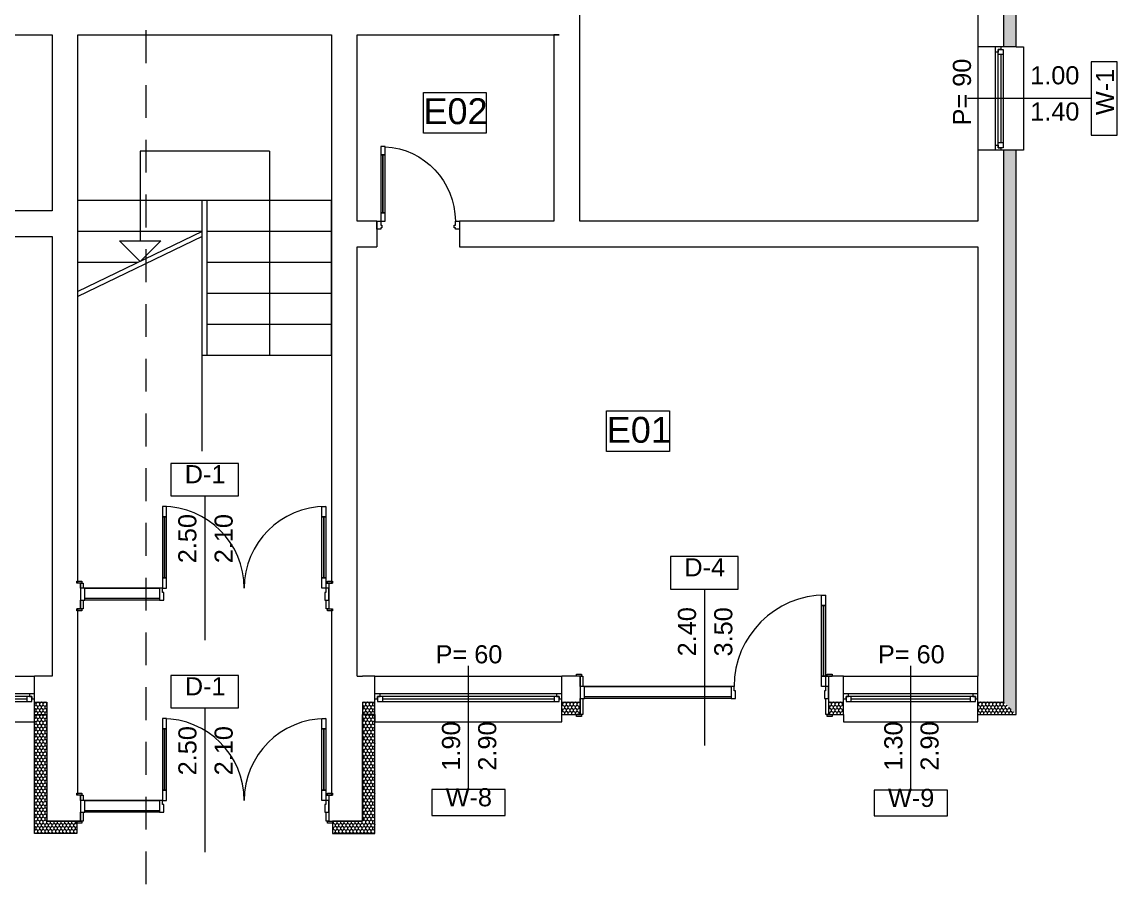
# Model space of a CAD drawing. Header units: feet. Extents: x 2791058 to 2855058, y -67651 to -26651.
# Drawn here: x 2827424 to 2838011, y -57144 to -48848 of the extents above; entities that cross this region are included whole.
import ezdxf
from ezdxf.enums import TextEntityAlignment as Align

# ---------------------------------------------------------------- set-up
doc = ezdxf.new("R2010")
doc.units = ezdxf.units.FT
doc.header["$MEASUREMENT"] = 0
doc.linetypes.add('Long Dashed', pattern=[529.166651, 317.499995, -211.666656])
doc.layers.add('0_muret e jashtme', color=7, linetype='Continuous')
doc.layers.add('Shell - Roof', color=7, linetype='Continuous')
for name, color, linetype, lineweight in [('0_muret e jashtme_Pen_No__1', 7, 'Continuous', 0), ('ARCHICAD Door Markers_Pen_No__60', 230, 'Continuous', 0), ('ARCHICAD Doors_Pen_No__1', 7, 'Continuous', 0), ('ARCHICAD Doors_Pen_No__60', 230, 'Continuous', 0), ('ARCHICAD Window Markers_Pen_No__20', 1, 'Continuous', 0), ('ARCHICAD Windows_Pen_No__20', 1, 'Continuous', 0), ('Shell - Roof_Pen_No__1', 7, 'Continuous', 0), ('Shell - Roof_Pen_No__20', 1, 'Continuous', 0), ('Shell - Roof_Pen_No__21', 7, 'Continuous', 0), ('Text blocks_Pen_No__2', 8, 'Continuous', 0)]:
    doc.layers.add(name, color=color, linetype=linetype, lineweight=lineweight)
doc.layers.add('0_muret e jashtme_Pen_No__14', color=7, linetype='Continuous', lineweight=0, true_color=0xbd8b17)
doc.layers.add('Shell - Roof_Pen_No__102', color=7, linetype='Continuous', lineweight=0, true_color=0xcccccc)
doc.styles.add('GENERATED_STYLE_1', font='arial.ttf')
pattern_1 = [(90, (2247653.822, -76424.967), (-34.6410162, 0), [20, -40]), (90, (2247636.502, -76394.967), (-34.6410162, 0), [20, -40]), (150, (2247653.822, -76404.967), (17.320508, 30), [20, -40]), (150, (2247619.18, -76404.967), (17.320508, 30), [20, -40]), (210, (2247653.822, -76424.967), (-17.320508, 30), [20, -40]), (210, (2247619.18, -76424.967), (-17.320508, 30), [20, -40])]

# ---------------------------------------------------------------- blocks, each defined once
blk = doc.blocks.new('Window 22_3')
at = {"layer": 'ARCHICAD Windows_Pen_No__20', "color": 1, "linetype": 'Continuous', "lineweight": 0}
for p, q in [((-500, 150), (-500, 220)), ((-500, 220), (500, 220)), ((500, 220), (500, 150)), ((-500, 150), (-500, 30)), ((500, 150), (500, 30)), ((-500, 30), (-500, 0)), ((-500, 0), (-475, 0)), ((-500, 0), (-500, -50)), ((-500, 0), (-500, -50)), ((-475, 25), (-425, 25)), ((-475, -25), (-475, 25)), ((-475, 0), (-475, -25)), ((-425, 25), (425, 25)), ((-425, 25), (-425, -25)), ((-425, 25), (425, 25)), ((-425, 0), (425, 0)), ((425, -25), (425, 25)), ((425, 25), (475, 25)), ((475, 25), (475, -25)), ((475, -25), (475, 0)), ((475, 0), (500, 0)), ((500, 30), (500, 0)), ((500, 0), (500, -50)), ((500, 0), (500, -50)), ((-450, -50), (-500, -50)), ((-500, -50), (-500, -220)), ((-475, -25), (-450, -25)), ((-425, -25), (-475, -25)), ((-450, -25), (-450, -50)), ((450, -50), (-450, -50)), ((425, -25), (-425, -25)), ((475, -25), (425, -25)), ((450, -50), (450, -25)), ((450, -25), (475, -25)), ((500, -50), (450, -50)), ((500, -50), (500, -220)), ((-500, -220), (500, -220))]:
    blk.add_line(p, q, dxfattribs=at)
blk = doc.blocks.new('W Marker 22')
at = {"layer": 'ARCHICAD Window Markers_Pen_No__20', "color": 1, "linetype": 'Continuous', "lineweight": 0}
for p, q in [((354, 975), (-354, 975)), ((-354, 975), (-354, 725)), ((354, 725), (354, 975)), ((-354, 725), (354, 725)), ((0, 725), (0, -470))]:
    blk.add_line(p, q, dxfattribs=at)
at = {"layer": 'ARCHICAD Window Markers_Pen_No__20', "color": 1, "lineweight": 0, "style": 'GENERATED_STYLE_1'}
for tag, rotation, p in [('AC_MarkerText_3', 90, (323, 192)), ('AC_MarkerText_1', 180, (220, 1058)), ('A', 90, (-28, 192)), ('AC_MarkerText_4', 180, (317, -328))]:
    blk.add_attdef(tag, text='', height=175, rotation=rotation, dxfattribs=at).set_placement(p, align=Align.BOTTOM_LEFT)
blk = doc.blocks.new('Wall_4', base_point=(2836666, -45073))
at = {"layer": '0_muret e jashtme_Pen_No__14', "linetype": 'Continuous', "lineweight": 0, "true_color": 0xbd8b17}
h = blk.add_hatch(dxfattribs=at)
h.set_pattern_fill('STYROFOAM_SM_INSULATION', color=42, style=0, pattern_type=2)
h.set_pattern_definition(pattern_1)
h.paths.add_polyline_path([(2836916, -45073), (2836916, -49089), (2837036, -49089), (2837036, -45073)])
h = blk.add_hatch(dxfattribs=at)
h.set_pattern_fill('STYROFOAM_SM_INSULATION', color=42, style=0, pattern_type=2)
h.set_pattern_definition(pattern_1)
h.paths.add_polyline_path([(2836916, -50089), (2836916, -55423), (2837036, -55543), (2837036, -50089)])
at = {"layer": '0_muret e jashtme_Pen_No__1', "color": 7, "linetype": 'Continuous', "lineweight": 0}
for p, q in [((2836916, -49089), (2836916, -45073)), ((2836836, -49089), (2836666, -49089)), ((2836886, -49089), (2836836, -49089)), ((2836916, -49089), (2836886, -49089)), ((2837036, -49089), (2836916, -49089)), ((2836836, -50089), (2836666, -50089)), ((2836886, -50089), (2836836, -50089)), ((2836916, -50089), (2836886, -50089)), ((2836916, -55423), (2836916, -50089)), ((2837036, -50089), (2836916, -50089))]:
    blk.add_line(p, q, dxfattribs=at)
at = {"layer": '0_muret e jashtme_Pen_No__1', "color": 7, "linetype": 'Continuous', "lineweight": 0, "flags": 128}
for points in [[(2836666, -45073), (2836666, -49089)], [(2837036, -45073), (2836666, -45073)], [(2837036, -49089), (2837036, -45073)], [(2836666, -50089), (2836666, -50773)], [(2837036, -55543), (2837036, -50089)], [(2836666, -51023), (2836666, -55173)]]:
    blk.add_lwpolyline(points, dxfattribs=at)
at = {"layer": 'ARCHICAD Window Markers_Pen_No__20', "color": 1, "lineweight": 0}
ref = blk.add_blockref('W Marker 22', (2837036, -49589), dxfattribs=dict(at, rotation=270))
ref.add_attrib('A', '1.00', dxfattribs={"color": 1, "lineweight": 0, "height": 175, "rotation": 360, "style": 'GENERATED_STYLE_1'}).set_placement((2837171, -49504), align=Align.BOTTOM_LEFT)
ref.add_attrib('AC_MarkerText_1', 'W-1', dxfattribs={"color": 1, "lineweight": 0, "height": 175, "rotation": 90, "style": 'GENERATED_STYLE_1'}).set_placement((2838034, -49749), align=Align.BOTTOM_LEFT)
ref.add_attrib('AC_MarkerText_3', '1.40', dxfattribs={"color": 1, "lineweight": 0, "height": 175, "rotation": 360, "style": 'GENERATED_STYLE_1'}).set_placement((2837171, -49854), align=Align.BOTTOM_LEFT)
ref.add_attrib('AC_MarkerText_4', 'P= 90', dxfattribs={"color": 1, "lineweight": 0, "height": 175, "rotation": 90, "style": 'GENERATED_STYLE_1'}).set_placement((2836651, -49849), align=Align.BOTTOM_LEFT)
at = {"layer": 'ARCHICAD Windows_Pen_No__20', "color": 1, "linetype": 'Continuous', "lineweight": 0, "zscale": 1000, "rotation": 270}
blk.add_blockref('Window 22_3', (2836886, -49589), dxfattribs=at)
blk = doc.blocks.new('Storefront 22_3')
at = {"layer": 'ARCHICAD Doors_Pen_No__1', "color": 7, "linetype": 'Continuous', "lineweight": 0}
for p, q in [((370, 740), (370, 820)), ((370, 820), (410, 820)), ((410, 820), (410, 740)), ((370, 740), (390, 740)), ((370, 80), (370, 740)), ((410, 740), (370, 740)), ((390, 740), (410, 740)), ((390, 80), (390, 740)), ((390, 740), (390, 80)), ((390, 740), (390, 80)), ((410, 740), (410, 80)), ((-450, 0), (-450, -80)), ((-410, 0), (-450, 0)), ((-450, 0), (-450, -80)), ((-450, 0), (-450, -80)), ((-410, -40), (-410, 0)), ((390, 80), (370, 80)), ((370, 0), (370, 80)), ((370, 80), (410, 80)), ((410, 0), (370, 0)), ((410, 80), (390, 80)), ((410, 80), (410, 0)), ((410, 0), (410, -40)), ((450, 0), (410, 0)), ((450, -80), (450, 0)), ((450, 0), (450, -80)), ((450, 0), (450, -80)), ((-450, -80), (-410, -80)), ((-450, -80), (-450, -200)), ((-400, -40), (-410, -40)), ((-410, -80), (-410, -65.4)), ((-410, -65.4), (-400, -65.4)), ((-400, -65.4), (-400, -40)), ((410, -40), (400, -40)), ((400, -40), (400, -65.4)), ((400, -65.4), (410, -65.4)), ((410, -65.4), (410, -80)), ((410, -80), (450, -80)), ((450, -80), (450, -200))]:
    blk.add_line(p, q, dxfattribs=at)
blk.add_arc((410, 0), 820, 92.79603, 180, dxfattribs=at)
blk = doc.blocks.new('Wall_8', base_point=(2832816, -45073))
at = {"layer": '0_muret e jashtme_Pen_No__1', "color": 7, "linetype": 'Continuous', "lineweight": 0}
for p, q in [((2832616, -45962), (2832696, -45962)), ((2832696, -45962), (2832816, -45962)), ((2832616, -46862), (2832696, -46862)), ((2832696, -46862), (2832816, -46862))]:
    blk.add_line(p, q, dxfattribs=at)
at = {"layer": '0_muret e jashtme_Pen_No__1', "color": 7, "linetype": 'Continuous', "lineweight": 0, "flags": 128}
for points in [[(2832616, -45073), (2832616, -45962)], [(2832816, -45962), (2832816, -45073)], [(2832616, -46862), (2832616, -47073)], [(2832816, -48973), (2832816, -46862)], [(2832616, -47273), (2832616, -48723)]]:
    blk.add_lwpolyline(points, dxfattribs=at)
at = {"layer": 'ARCHICAD Doors_Pen_No__1', "color": 7, "linetype": 'Continuous', "lineweight": 0, "xscale": -1, "zscale": 1000, "rotation": 90}
blk.add_blockref('Storefront 22_3', (2832616, -46412), dxfattribs=at)
blk = doc.blocks.new('Storefront 22_5')
at = {"layer": 'ARCHICAD Doors_Pen_No__1', "color": 7, "linetype": 'Continuous', "lineweight": 0}
for p, q in [((320, 640), (320, 720)), ((320, 720), (360, 720)), ((320, 640), (340, 640)), ((320, 80), (320, 640)), ((360, 640), (320, 640)), ((340, 640), (360, 640)), ((340, 80), (340, 640)), ((340, 640), (340, 80)), ((340, 640), (340, 80)), ((360, 720), (360, 640)), ((360, 640), (360, 80)), ((-400, 0), (-400, -80)), ((-360, 0), (-400, 0)), ((-400, 0), (-400, -80)), ((-400, 0), (-400, -80)), ((-360, -40), (-360, 0)), ((340, 80), (320, 80)), ((320, 0), (320, 80)), ((320, 80), (360, 80)), ((360, 0), (320, 0)), ((360, 80), (340, 80)), ((360, 80), (360, 0)), ((360, 0), (360, -40)), ((400, 0), (360, 0)), ((400, -80), (400, 0)), ((400, 0), (400, -80)), ((400, 0), (400, -80)), ((-400, -80), (-360, -80)), ((-400, -80), (-400, -250)), ((-350, -40), (-360, -40)), ((-360, -80), (-360, -65.4)), ((-360, -65.4), (-350, -65.4)), ((-350, -65.4), (-350, -40)), ((360, -40), (350, -40)), ((350, -40), (350, -65.4)), ((350, -65.4), (360, -65.4)), ((360, -65.4), (360, -80)), ((360, -80), (400, -80)), ((400, -80), (400, -250))]:
    blk.add_line(p, q, dxfattribs=at)
blk.add_arc((360, 0), 720, 93.18474, 180, dxfattribs=at)
blk = doc.blocks.new('Wall_10', base_point=(2830416, -50773))
at = {"layer": '0_muret e jashtme_Pen_No__1', "color": 7, "linetype": 'Continuous', "lineweight": 0}
for p, q in [((2830854, -50773), (2830854, -50853)), ((2831654, -50773), (2831654, -50853)), ((2830854, -50853), (2830854, -51023)), ((2831654, -50853), (2831654, -51023))]:
    blk.add_line(p, q, dxfattribs=at)
at = {"layer": '0_muret e jashtme_Pen_No__1', "color": 7, "linetype": 'Continuous', "lineweight": 0, "flags": 128}
for points in [[(2830854, -50773), (2830666, -50773)], [(2832566, -50773), (2831654, -50773)], [(2836666, -50773), (2832816, -50773)], [(2830666, -51023), (2830854, -51023)], [(2831654, -51023), (2836666, -51023)]]:
    blk.add_lwpolyline(points, dxfattribs=at)
at = {"layer": 'ARCHICAD Doors_Pen_No__1', "color": 7, "linetype": 'Continuous', "lineweight": 0, "xscale": -1, "zscale": 1000}
blk.add_blockref('Storefront 22_5', (2831254, -50773), dxfattribs=at)
blk = doc.blocks.new('Wall_11', base_point=(2825416, -48723))
at = {"layer": '0_muret e jashtme_Pen_No__1', "color": 7, "linetype": 'Continuous', "lineweight": 0, "flags": 128}
for points in [[(2825416, -48723), (2825416, -48973)], [(2829066, -48723), (2825666, -48723)], [(2832616, -48723), (2829316, -48723)], [(2825666, -48973), (2827716, -48973)], [(2827966, -48973), (2830416, -48973)], [(2830666, -48973), (2832616, -48973)]]:
    blk.add_lwpolyline(points, dxfattribs=at)
blk = doc.blocks.new('Storefront 22_6')
at = {"layer": 'ARCHICAD Doors_Pen_No__1', "color": 7, "linetype": 'Continuous', "lineweight": 0}
for p, q in [((270, 540), (270, 620)), ((270, 620), (310, 620)), ((270, 540), (290, 540)), ((270, 80), (270, 540)), ((310, 540), (270, 540)), ((290, 540), (310, 540)), ((290, 80), (290, 540)), ((290, 540), (290, 80)), ((290, 540), (290, 80)), ((310, 620), (310, 540)), ((310, 540), (310, 80)), ((-350, 0), (-350, -80)), ((-310, 0), (-350, 0)), ((-350, 0), (-350, -80)), ((-350, 0), (-350, -80)), ((-310, -40), (-310, 0)), ((290, 80), (270, 80)), ((270, 0), (270, 80)), ((270, 80), (310, 80)), ((310, 0), (270, 0)), ((310, 80), (290, 80)), ((310, 80), (310, 0)), ((310, 0), (310, -40)), ((350, 0), (310, 0)), ((350, -80), (350, 0)), ((350, 0), (350, -80)), ((350, 0), (350, -80)), ((-350, -80), (-310, -80)), ((-350, -80), (-350, -250)), ((-300, -40), (-310, -40)), ((-310, -80), (-310, -65.4)), ((-310, -65.4), (-300, -65.4)), ((-300, -65.4), (-300, -40)), ((310, -40), (300, -40)), ((300, -40), (300, -65.4)), ((300, -65.4), (310, -65.4)), ((310, -65.4), (310, -80)), ((310, -80), (350, -80)), ((350, -80), (350, -250))]:
    blk.add_line(p, q, dxfattribs=at)
blk.add_arc((310, 0), 620, 93.69907, 180, dxfattribs=at)
blk = doc.blocks.new('Wall_12', base_point=(2827966, -50673))
at = {"layer": '0_muret e jashtme_Pen_No__1', "color": 7, "linetype": 'Continuous', "lineweight": 0}
for p, q in [((2825730, -50673), (2825730, -50753)), ((2826430, -50673), (2826430, -50753)), ((2825730, -50753), (2825730, -50923)), ((2826430, -50753), (2826430, -50923))]:
    blk.add_line(p, q, dxfattribs=at)
at = {"layer": '0_muret e jashtme_Pen_No__1', "color": 7, "linetype": 'Continuous', "lineweight": 0, "flags": 128}
for points in [[(2825416, -50673), (2821666, -50673)], [(2825730, -50673), (2825666, -50673)], [(2827716, -50673), (2826430, -50673)], [(2821666, -50923), (2825730, -50923)], [(2826430, -50923), (2827716, -50923)]]:
    blk.add_lwpolyline(points, dxfattribs=at)
at = {"layer": 'ARCHICAD Doors_Pen_No__1', "color": 7, "linetype": 'Continuous', "lineweight": 0, "xscale": -1, "zscale": 1000}
blk.add_blockref('Storefront 22_6', (2826080, -50673), dxfattribs=at)
blk = doc.blocks.new('Wall_13', base_point=(2830416, -55173))
at = {"layer": '0_muret e jashtme_Pen_No__1', "color": 7, "linetype": 'Continuous', "lineweight": 0}
blk.add_line((2830716, -55423), (2830716, -55543), dxfattribs=at)
at = {"layer": '0_muret e jashtme_Pen_No__1', "color": 7, "linetype": 'Continuous', "lineweight": 0, "flags": 128}
for points in [[(2830416, -55173), (2830416, -56323)], [(2830666, -55173), (2830716, -55173)], [(2830716, -56323), (2830716, -55543)]]:
    blk.add_lwpolyline(points, dxfattribs=at)
blk = doc.blocks.new('Wall_14', base_point=(2827966, -55173))
at = {"layer": '0_muret e jashtme_Pen_No__1', "color": 7, "linetype": 'Continuous', "lineweight": 0}
blk.add_line((2827666, -55423), (2827666, -55543), dxfattribs=at)
at = {"layer": '0_muret e jashtme_Pen_No__1', "color": 7, "linetype": 'Continuous', "lineweight": 0, "flags": 128}
for points in [[(2827716, -55173), (2827666, -55173)], [(2827966, -56323), (2827966, -55173)], [(2827666, -55543), (2827666, -56573)], [(2827666, -56573), (2827966, -56573)]]:
    blk.add_lwpolyline(points, dxfattribs=at)
blk = doc.blocks.new('Window 22_4')
at = {"layer": 'ARCHICAD Windows_Pen_No__20', "color": 1, "linetype": 'Continuous', "lineweight": 0}
for p, q in [((-903, 150), (-903, 220)), ((-903, 220), (903, 220)), ((903, 220), (903, 150)), ((-903, 150), (-903, 30)), ((903, 150), (903, 30)), ((-903, 30), (-903, 0)), ((-903, 0), (-878, 0)), ((-903, 0), (-903, -50)), ((-903, 0), (-903, -50)), ((-878, 25), (-828, 25)), ((-878, -25), (-878, 25)), ((-878, 0), (-878, -25)), ((-828, 25), (828, 25)), ((-828, 25), (-828, -25)), ((-828, 25), (828, 25)), ((-828, 0), (828, 0)), ((828, -25), (828, 25)), ((828, 25), (878, 25)), ((878, 25), (878, -25)), ((878, -25), (878, 0)), ((878, 0), (903, 0)), ((903, 30), (903, 0)), ((903, 0), (903, -50)), ((903, 0), (903, -50)), ((-853, -50), (-903, -50)), ((-903, -50), (-903, -220)), ((-878, -25), (-853, -25)), ((-828, -25), (-878, -25)), ((-853, -25), (-853, -50)), ((853, -50), (-853, -50)), ((828, -25), (-828, -25)), ((878, -25), (828, -25)), ((853, -50), (853, -25)), ((853, -25), (878, -25)), ((903, -50), (853, -50)), ((903, -50), (903, -220)), ((-903, -220), (903, -220))]:
    blk.add_line(p, q, dxfattribs=at)
blk = doc.blocks.new('W Marker 22_4')
at = {"layer": 'ARCHICAD Window Markers_Pen_No__20', "color": 1, "linetype": 'Continuous', "lineweight": 0}
for p, q in [((0, -1095), (0, 100)), ((-354, -1095), (-354, -1345)), ((354, -1095), (-354, -1095)), ((354, -1345), (354, -1095)), ((-354, -1345), (354, -1345))]:
    blk.add_line(p, q, dxfattribs=at)
at = {"layer": 'ARCHICAD Window Markers_Pen_No__20', "color": 1, "lineweight": 0, "style": 'GENERATED_STYLE_1'}
for tag, p in [('AC_MarkerText_3', (322, -913)), ('AC_MarkerText_2', (-28, -913))]:
    blk.add_attdef(tag, text='', height=175, rotation=90, dxfattribs=at).set_placement(p, align=Align.BOTTOM_LEFT)
for tag, p in [('AC_MarkerText_4', (-317, 72)), ('AC_MarkerText_1', (-220, -1310))]:
    blk.add_attdef(tag, text='', height=175, dxfattribs=at).set_placement(p, align=Align.BOTTOM_LEFT)
blk = doc.blocks.new('Window 22_5')
at = {"layer": 'ARCHICAD Windows_Pen_No__20', "color": 1, "linetype": 'Continuous', "lineweight": 0}
for p, q in [((-650, 150), (-650, 220)), ((-650, 220), (650, 220)), ((650, 220), (650, 150)), ((-650, 150), (-650, 30)), ((650, 150), (650, 30)), ((-650, 30), (-650, 0)), ((-650, 0), (-625, 0)), ((-650, 0), (-650, -50)), ((-650, 0), (-650, -50)), ((-625, 25), (-575, 25)), ((-625, -25), (-625, 25)), ((-625, 0), (-625, -25)), ((-575, 25), (575, 25)), ((-575, 25), (-575, -25)), ((-575, 25), (575, 25)), ((-575, 0), (575, 0)), ((575, -25), (575, 25)), ((575, 25), (625, 25)), ((625, 25), (625, -25)), ((625, -25), (625, 0)), ((625, 0), (650, 0)), ((650, 30), (650, 0)), ((650, 0), (650, -50)), ((650, 0), (650, -50)), ((-600, -50), (-650, -50)), ((-650, -50), (-650, -220)), ((-625, -25), (-600, -25)), ((-575, -25), (-625, -25)), ((-600, -25), (-600, -50)), ((600, -50), (-600, -50)), ((575, -25), (-575, -25)), ((625, -25), (575, -25)), ((600, -50), (600, -25)), ((600, -25), (625, -25)), ((650, -50), (600, -50)), ((650, -50), (650, -220)), ((-650, -220), (650, -220))]:
    blk.add_line(p, q, dxfattribs=at)
blk = doc.blocks.new('W Marker 22_3')
at = {"layer": 'ARCHICAD Window Markers_Pen_No__20', "color": 1, "linetype": 'Continuous', "lineweight": 0}
for p, q in [((0, -1100), (0, 100)), ((-354, -1100), (-354, -1350)), ((354, -1100), (-354, -1100)), ((354, -1350), (354, -1100)), ((-354, -1350), (354, -1350))]:
    blk.add_line(p, q, dxfattribs=at)
at = {"layer": 'ARCHICAD Window Markers_Pen_No__20', "color": 1, "lineweight": 0, "style": 'GENERATED_STYLE_1'}
for tag, p in [('AC_MarkerText_3', (322, -913)), ('AC_MarkerText_2', (-28, -913))]:
    blk.add_attdef(tag, text='', height=175, rotation=90, dxfattribs=at).set_placement(p, align=Align.BOTTOM_LEFT)
for tag, p in [('AC_MarkerText_4', (-317, 72)), ('AC_MarkerText_1', (-220, -1316))]:
    blk.add_attdef(tag, text='', height=175, dxfattribs=at).set_placement(p, align=Align.BOTTOM_LEFT)
blk = doc.blocks.new('Door with Sidelight on Side 2 22')
at = {"layer": 'ARCHICAD Doors_Pen_No__60', "color": 230, "linetype": 'Continuous', "lineweight": 0}
for p, q in [((1132, 784), (1132, 884)), ((1132, 884), (1172, 884)), ((1172, 884), (1172, 784)), ((1132, 784), (1152, 784)), ((1132, 100), (1132, 784)), ((1172, 784), (1132, 784)), ((1152, 784), (1172, 784)), ((1152, 100), (1152, 784)), ((1152, 784), (1152, 100)), ((1152, 784), (1152, 100)), ((1172, 784), (1172, 100)), ((-1237, 100), (-1237, 119)), ((-1237, 119), (-1187, 119)), ((-1187, 119), (-1187, 100)), ((1187, 119), (1237, 119)), ((1187, 100), (1187, 119)), ((1237, 119), (1237, 100)), ((-1187, 100), (-1237, 100)), ((-1200, 100), (-1237, 100)), ((-1200, 100), (-1237, 100)), ((-1200, 0), (-1200, 100)), ((-1200, 100), (-1175, 100)), ((-1200, 100), (-1200, 0)), ((-1200, 100), (-1200, 0)), ((-1200, 100), (-1200, 0)), ((-1175, 0), (-1200, 0)), ((-1160, 0), (-1200, 0)), ((-1200, 0), (-1200, -115)), ((-1200, 0), (-1200, -115)), ((-1200, 0), (-1200, -115)), ((-1175, 100), (-1175, 0)), ((-1160, 0), (260, 0)), ((-1160, -115), (-1160, 0)), ((-1160, -115), (-1160, 0)), ((260, 0), (-1160, 0)), ((260, 0), (260, -115)), ((288, 0), (260, 0)), ((260, 0), (260, -115)), ((288, -40), (288, 0)), ((1152, 100), (1132, 100)), ((1132, 0), (1132, 100)), ((1132, 100), (1172, 100)), ((1172, 0), (1132, 0)), ((1172, 100), (1152, 100)), ((1172, 100), (1172, 0)), ((1200, 0), (1172, 0)), ((1172, 0), (1172, -40)), ((1175, 0), (1175, 100)), ((1175, 100), (1200, 100)), ((1200, 0), (1175, 0)), ((1237, 100), (1187, 100)), ((1200, 100), (1200, 0)), ((1200, 100), (1200, 0)), ((1200, 100), (1200, 0)), ((1200, 100), (1200, 0)), ((1200, 100), (1237, 100)), ((1200, 100), (1237, 100)), ((1200, -115), (1200, 0)), ((1200, 0), (1200, -115)), ((1200, 0), (1200, -115)), ((-1160, -97), (260, -97)), ((300, -40), (288, -40)), ((300, -115), (300, -40)), ((1172, -40), (1160, -40)), ((1160, -40), (1160, -115)), ((-1200, -270), (-1200, -115)), ((-1200, -115), (-1175, -115)), ((-1200, -115), (-1160, -115)), ((-1200, -115), (-1200, -150)), ((-1200, -115), (-1200, -150)), ((-1200, -150), (-1200, -270)), ((-1200, -150), (-1200, -270)), ((-1175, -115), (-1175, -270)), ((260, -115), (-1160, -115)), ((260, -115), (300, -115)), ((1160, -115), (1200, -115)), ((1175, -270), (1175, -115)), ((1175, -115), (1200, -115)), ((1200, -115), (1200, -270)), ((1200, -115), (1200, -150)), ((1200, -115), (1200, -150)), ((1200, -150), (1200, -270)), ((1200, -150), (1200, -270)), ((-1237, -289), (-1237, -270)), ((-1237, -270), (-1187, -270)), ((-1200, -270), (-1237, -270)), ((-1200, -270), (-1237, -270)), ((-1187, -289), (-1237, -289)), ((-1175, -270), (-1200, -270)), ((-1187, -270), (-1187, -289)), ((1200, -270), (1175, -270)), ((1187, -270), (1237, -270)), ((1187, -289), (1187, -270)), ((1237, -289), (1187, -289)), ((1200, -270), (1237, -270)), ((1200, -270), (1237, -270)), ((1237, -270), (1237, -289))]:
    blk.add_line(p, q, dxfattribs=at)
blk.add_arc((1172, 0), 884, 90, 180, dxfattribs=at)
blk = doc.blocks.new('D Marker 22_3')
at = {"layer": 'ARCHICAD Door Markers_Pen_No__60', "color": 230, "linetype": 'Continuous', "lineweight": 0}
for p, q in [((327, 1157), (-327, 1157)), ((-327, 1157), (-327, 843)), ((327, 843), (327, 1157)), ((-327, 843), (327, 843)), ((0, 843), (0, -670))]:
    blk.add_line(p, q, dxfattribs=at)
at = {"layer": 'ARCHICAD Door Markers_Pen_No__60', "color": 230, "lineweight": 0, "style": 'GENERATED_STYLE_1'}
for tag, p in [('AC_MarkerText_2', (-28, 192)), ('AC_MarkerText_3', (323, 191))]:
    blk.add_attdef(tag, text='', height=175, rotation=90, dxfattribs=at).set_placement(p, align=Align.BOTTOM_LEFT)
blk.add_attdef('AC_MarkerText_1', text='', height=175, dxfattribs=at).set_placement((-193, 913), align=Align.BOTTOM_LEFT)
blk = doc.blocks.new('Wall_15', base_point=(2830416, -55173))
at = {"layer": '0_muret e jashtme_Pen_No__14', "linetype": 'Continuous', "lineweight": 0, "true_color": 0xbd8b17}
h = blk.add_hatch(dxfattribs=at)
h.set_pattern_fill('STYROFOAM_SM_INSULATION', color=42, style=0, pattern_type=2)
h.set_pattern_definition(pattern_1)
h.paths.add_polyline_path([(2830836, -55423), (2830716, -55423), (2830716, -55543), (2830836, -55543)])
h = blk.add_hatch(dxfattribs=at)
h.set_pattern_fill('STYROFOAM_SM_INSULATION', color=42, style=0, pattern_type=2)
h.set_pattern_definition(pattern_1)
h.paths.add_polyline_path([(2832643, -55543), (2832821, -55543), (2832821, -55423), (2832643, -55423)])
h = blk.add_hatch(dxfattribs=at)
h.set_pattern_fill('STYROFOAM_SM_INSULATION', color=42, style=0, pattern_type=2)
h.set_pattern_definition(pattern_1)
h.paths.add_polyline_path([(2835366, -55423), (2835221, -55423), (2835221, -55543), (2835366, -55543)])
h = blk.add_hatch(dxfattribs=at)
h.set_pattern_fill('STYROFOAM_SM_INSULATION', color=42, style=0, pattern_type=2)
h.set_pattern_definition(pattern_1)
h.paths.add_polyline_path([(2836666, -55423), (2836666, -55543), (2837036, -55543), (2836916, -55423)])
at = {"layer": '0_muret e jashtme_Pen_No__1', "color": 7, "linetype": 'Continuous', "lineweight": 0}
for p, q in [((2830836, -55343), (2830836, -55173)), ((2832643, -55343), (2832643, -55173)), ((2832821, -55173), (2832784, -55173)), ((2832821, -55173), (2832821, -55273)), ((2832821, -55173), (2832821, -55273)), ((2835221, -55173), (2835258, -55173)), ((2835221, -55173), (2835221, -55273)), ((2835221, -55173), (2835221, -55273)), ((2835366, -55343), (2835366, -55173)), ((2836666, -55343), (2836666, -55173)), ((2830836, -55393), (2830836, -55343)), ((2832643, -55393), (2832643, -55343)), ((2832821, -55273), (2832821, -55388)), ((2835221, -55273), (2835221, -55388)), ((2835366, -55393), (2835366, -55343)), ((2836666, -55393), (2836666, -55343)), ((2830716, -55423), (2830716, -55543)), ((2830716, -55423), (2830836, -55423)), ((2830836, -55423), (2830836, -55393)), ((2830836, -55543), (2830836, -55423)), ((2832643, -55423), (2832643, -55393)), ((2832643, -55423), (2832821, -55423)), ((2832643, -55543), (2832643, -55423)), ((2832821, -55388), (2832821, -55423)), ((2832821, -55423), (2832821, -55543)), ((2835221, -55388), (2835221, -55423)), ((2835221, -55423), (2835366, -55423)), ((2835221, -55423), (2835221, -55543)), ((2835366, -55423), (2835366, -55393)), ((2835366, -55543), (2835366, -55423)), ((2836666, -55423), (2836666, -55393)), ((2836666, -55423), (2836916, -55423)), ((2836666, -55543), (2836666, -55423)), ((2832821, -55543), (2832784, -55543)), ((2835221, -55543), (2835258, -55543))]:
    blk.add_line(p, q, dxfattribs=at)
at = {"layer": '0_muret e jashtme_Pen_No__1', "color": 7, "linetype": 'Continuous', "lineweight": 0, "flags": 128}
for points in [[(2830836, -55173), (2830716, -55173)], [(2832821, -55173), (2832643, -55173)], [(2835366, -55173), (2835221, -55173)], [(2830716, -55543), (2830836, -55543)], [(2832643, -55543), (2832821, -55543)], [(2835221, -55543), (2835366, -55543)], [(2836666, -55543), (2837036, -55543)]]:
    blk.add_lwpolyline(points, dxfattribs=at)
at = {"layer": 'ARCHICAD Door Markers_Pen_No__60', "color": 230, "lineweight": 0}
blk.add_blockref('D Marker 22_3', (2834021, -55173), dxfattribs=at).add_auto_attribs({'AC_MarkerText_1': 'D-4', 'AC_MarkerText_2': '2.40', 'AC_MarkerText_3': '3.50'})
at = {"layer": 'ARCHICAD Doors_Pen_No__60', "color": 230, "linetype": 'Continuous', "lineweight": 0, "zscale": 1000}
blk.add_blockref('Door with Sidelight on Side 2 22', (2834021, -55273), dxfattribs=at)
at = {"layer": 'ARCHICAD Window Markers_Pen_No__20', "color": 1, "lineweight": 0}
for name, p, values in [('W Marker 22_4', (2831740, -55173), {'AC_MarkerText_1': 'W-8', 'AC_MarkerText_2': '1.90', 'AC_MarkerText_3': '2.90', 'AC_MarkerText_4': 'P= 60'}), ('W Marker 22_3', (2836016, -55173), {'AC_MarkerText_1': 'W-9', 'AC_MarkerText_2': '1.30', 'AC_MarkerText_3': '2.90', 'AC_MarkerText_4': 'P= 60'})]:
    blk.add_blockref(name, p, dxfattribs=at).add_auto_attribs(values)
at = {"layer": 'ARCHICAD Windows_Pen_No__20', "color": 1, "linetype": 'Continuous', "lineweight": 0, "xscale": -1, "zscale": 1000, "rotation": 180}
for name, p in [('Window 22_4', (2831740, -55393)), ('Window 22_5', (2836016, -55393))]:
    blk.add_blockref(name, p, dxfattribs=at)
blk = doc.blocks.new('Double Door with Sidelight 22')
at = {"layer": 'ARCHICAD Doors_Pen_No__60', "color": 230, "linetype": 'Continuous', "lineweight": 0}
for p, q in [((-408, 790), (-408, 690)), ((-368, 790), (-408, 790)), ((-368, 690), (-368, 790)), ((1132, 690), (1132, 790)), ((1132, 790), (1172, 790)), ((1172, 790), (1172, 690)), ((-408, 690), (-408, 100)), ((-388, 690), (-408, 690)), ((-408, 690), (-368, 690)), ((-388, 100), (-388, 690)), ((-388, 690), (-388, 100)), ((-368, 690), (-388, 690)), ((-388, 690), (-388, 100)), ((-368, 100), (-368, 690)), ((1132, 690), (1152, 690)), ((1132, 100), (1132, 690)), ((1172, 690), (1132, 690)), ((1152, 690), (1172, 690)), ((1152, 100), (1152, 690)), ((1152, 690), (1152, 100)), ((1152, 690), (1152, 100)), ((1172, 690), (1172, 100)), ((-1237, 50), (-1237, 69)), ((-1237, 69), (-1187, 69)), ((-1187, 50), (-1237, 50)), ((-1200, 50), (-1237, 50)), ((-1200, 50), (-1237, 50)), ((-1200, 0), (-1200, 50)), ((-1200, 50), (-1175, 50)), ((-1200, 50), (-1200, 0)), ((-1200, 50), (-1200, 0)), ((-1200, 50), (-1200, 0)), ((-1175, 0), (-1200, 0)), ((-1160, 0), (-1200, 0)), ((-1200, 0), (-1200, -115)), ((-1200, 0), (-1200, -115)), ((-1200, 0), (-1200, -115)), ((-1187, 69), (-1187, 50)), ((-1175, 50), (-1175, 0)), ((-1160, 0), (-436, 0)), ((-1160, -115), (-1160, 0)), ((-1160, -115), (-1160, 0)), ((-436, 0), (-1160, 0)), ((-436, 0), (-436, -115)), ((-408, 0), (-436, 0)), ((-436, 0), (-436, -115)), ((-408, 100), (-388, 100)), ((-368, 100), (-408, 100)), ((-408, 100), (-408, 0)), ((-408, -40), (-408, 0)), ((-408, 0), (-368, 0)), ((-388, 100), (-368, 100)), ((-368, 0), (-368, 100)), ((1152, 100), (1132, 100)), ((1132, 0), (1132, 100)), ((1132, 100), (1172, 100)), ((1172, 0), (1132, 0)), ((1172, 100), (1152, 100)), ((1172, 100), (1172, 0)), ((1200, 0), (1172, 0)), ((1172, 0), (1172, -40)), ((1175, 0), (1175, 50)), ((1175, 50), (1200, 50)), ((1200, 0), (1175, 0)), ((1187, 69), (1237, 69)), ((1187, 50), (1187, 69)), ((1237, 50), (1187, 50)), ((1200, 50), (1200, 0)), ((1200, 50), (1200, 0)), ((1200, 50), (1200, 0)), ((1200, 50), (1200, 0)), ((1200, 50), (1237, 50)), ((1200, 50), (1237, 50)), ((1200, -115), (1200, 0)), ((1200, 0), (1200, -115)), ((1200, 0), (1200, -115)), ((1237, 69), (1237, 50)), ((-1160, -97), (-436, -97)), ((-396, -40), (-408, -40)), ((-396, -115), (-396, -40)), ((1172, -40), (1160, -40)), ((1160, -40), (1160, -115)), ((-1237, -219), (-1237, -200)), ((-1237, -200), (-1187, -200)), ((-1200, -200), (-1237, -200)), ((-1200, -200), (-1237, -200)), ((-1200, -200), (-1200, -115)), ((-1200, -115), (-1175, -115)), ((-1200, -115), (-1160, -115)), ((-1200, -115), (-1200, -200)), ((-1200, -115), (-1200, -200)), ((-1175, -200), (-1200, -200)), ((-1187, -200), (-1187, -219)), ((-1175, -115), (-1175, -200)), ((-436, -115), (-1160, -115)), ((-436, -115), (-396, -115)), ((1160, -115), (1200, -115)), ((1175, -200), (1175, -115)), ((1175, -115), (1200, -115)), ((1200, -200), (1175, -200)), ((1187, -200), (1237, -200)), ((1187, -219), (1187, -200)), ((1200, -115), (1200, -200)), ((1200, -115), (1200, -200)), ((1200, -115), (1200, -200)), ((1200, -200), (1237, -200)), ((1200, -200), (1237, -200)), ((1237, -200), (1237, -219)), ((-1187, -219), (-1237, -219)), ((1237, -219), (1187, -219))]:
    blk.add_line(p, q, dxfattribs=at)
for centre, start, end in [((-408, 0), 0, 90), ((1172, 0), 90, 180)]:
    blk.add_arc(centre, 790, start, end, dxfattribs=at)
blk = doc.blocks.new('D Marker 22_2')
at = {"layer": 'ARCHICAD Door Markers_Pen_No__60', "color": 230, "linetype": 'Continuous', "lineweight": 0}
for p, q in [((0, -1093), (0, 300)), ((-327, -1093), (-327, -1407)), ((327, -1093), (-327, -1093)), ((327, -1407), (327, -1093)), ((-327, -1407), (327, -1407))]:
    blk.add_line(p, q, dxfattribs=at)
at = {"layer": 'ARCHICAD Door Markers_Pen_No__60', "color": 230, "lineweight": 0, "style": 'GENERATED_STYLE_1'}
for tag, rotation, p in [('AC_MarkerText_3', 270, (-323, -327)), ('AC_MarkerText_2', 270, (27, -327)), ('AC_MarkerText_1', 180, (193, -1042))]:
    blk.add_attdef(tag, text='', height=175, rotation=rotation, dxfattribs=at).set_placement(p, align=Align.BOTTOM_LEFT)
blk = doc.blocks.new('Wall_16', base_point=(2830716, -56323))
at = {"layer": '0_muret e jashtme_Pen_No__1', "color": 7, "linetype": 'Continuous', "lineweight": 0}
for p, q in [((2827991, -56323), (2827954, -56323)), ((2827991, -56323), (2827991, -56373)), ((2827991, -56323), (2827991, -56373)), ((2830391, -56323), (2830428, -56323)), ((2830391, -56323), (2830391, -56373)), ((2830391, -56323), (2830391, -56373)), ((2827991, -56373), (2827991, -56488)), ((2830391, -56373), (2830391, -56488)), ((2827991, -56488), (2827991, -56573)), ((2830391, -56488), (2830391, -56573)), ((2827991, -56573), (2827954, -56573)), ((2830391, -56573), (2830428, -56573))]:
    blk.add_line(p, q, dxfattribs=at)
at = {"layer": '0_muret e jashtme_Pen_No__1', "color": 7, "linetype": 'Continuous', "lineweight": 0, "flags": 128}
for points in [[(2827991, -56323), (2827966, -56323)], [(2830416, -56323), (2830391, -56323)], [(2830716, -56573), (2830716, -56323)], [(2827966, -56573), (2827991, -56573)], [(2830391, -56573), (2830416, -56573)]]:
    blk.add_lwpolyline(points, dxfattribs=at)
at = {"layer": 'ARCHICAD Door Markers_Pen_No__60', "color": 230, "lineweight": 0}
ref = blk.add_blockref('D Marker 22_2', (2829191, -56573), dxfattribs=dict(at, rotation=180))
ref.add_attrib('AC_MarkerText_1', 'D-1', dxfattribs={"color": 230, "lineweight": 0, "height": 175, "rotation": 360, "style": 'GENERATED_STYLE_1'}).set_placement((2828999, -55410), align=Align.BOTTOM_LEFT)
ref.add_attrib('AC_MarkerText_2', '2.50', dxfattribs={"color": 230, "lineweight": 0, "height": 175, "rotation": 90, "style": 'GENERATED_STYLE_1'}).set_placement((2829164, -56131), align=Align.BOTTOM_LEFT)
ref.add_attrib('AC_MarkerText_3', '2.10', dxfattribs={"color": 230, "lineweight": 0, "height": 175, "rotation": 90, "style": 'GENERATED_STYLE_1'}).set_placement((2829514, -56131), align=Align.BOTTOM_LEFT)
at = {"layer": 'ARCHICAD Doors_Pen_No__60', "color": 230, "linetype": 'Continuous', "lineweight": 0, "zscale": 1000}
blk.add_blockref('Double Door with Sidelight 22', (2829191, -56373), dxfattribs=at)
blk = doc.blocks.new('D Marker 22')
at = {"layer": 'ARCHICAD Door Markers_Pen_No__60', "color": 230, "linetype": 'Continuous', "lineweight": 0}
for p, q in [((327, 1157), (-327, 1157)), ((-327, 1157), (-327, 843)), ((327, 843), (327, 1157)), ((-327, 843), (327, 843)), ((0, 843), (0, -550))]:
    blk.add_line(p, q, dxfattribs=at)
at = {"layer": 'ARCHICAD Door Markers_Pen_No__60', "color": 230, "lineweight": 0, "style": 'GENERATED_STYLE_1'}
for tag, p in [('AC_MarkerText_2', (-28, 192)), ('AC_MarkerText_3', (323, 192))]:
    blk.add_attdef(tag, text='', height=175, rotation=90, dxfattribs=at).set_placement(p, align=Align.BOTTOM_LEFT)
blk.add_attdef('AC_MarkerText_1', text='', height=175, dxfattribs=at).set_placement((-193, 913), align=Align.BOTTOM_LEFT)
blk = doc.blocks.new('Wall_17', base_point=(2827966, -54523))
at = {"layer": '0_muret e jashtme_Pen_No__1', "color": 7, "linetype": 'Continuous', "lineweight": 0}
for p, q in [((2827991, -54273), (2827954, -54273)), ((2827991, -54273), (2827991, -54323)), ((2827991, -54273), (2827991, -54323)), ((2830391, -54273), (2830428, -54273)), ((2830391, -54273), (2830391, -54323)), ((2830391, -54273), (2830391, -54323)), ((2827991, -54323), (2827991, -54438)), ((2830391, -54323), (2830391, -54438)), ((2827991, -54523), (2827954, -54523)), ((2827991, -54438), (2827991, -54523)), ((2830391, -54438), (2830391, -54523)), ((2830391, -54523), (2830428, -54523))]:
    blk.add_line(p, q, dxfattribs=at)
at = {"layer": '0_muret e jashtme_Pen_No__1', "color": 7, "linetype": 'Continuous', "lineweight": 0, "flags": 128}
for points in [[(2827991, -54273), (2827966, -54273)], [(2830416, -54273), (2830391, -54273)], [(2827966, -54523), (2827991, -54523)], [(2830391, -54523), (2830416, -54523)]]:
    blk.add_lwpolyline(points, dxfattribs=at)
at = {"layer": 'ARCHICAD Door Markers_Pen_No__60', "color": 230, "lineweight": 0}
blk.add_blockref('D Marker 22', (2829191, -54273), dxfattribs=at).add_auto_attribs({'AC_MarkerText_1': 'D-1', 'AC_MarkerText_2': '2.50', 'AC_MarkerText_3': '2.10'})
at = {"layer": 'ARCHICAD Doors_Pen_No__60', "color": 230, "linetype": 'Continuous', "lineweight": 0, "zscale": 1000}
blk.add_blockref('Double Door with Sidelight 22', (2829191, -54323), dxfattribs=at)
blk = doc.blocks.new('Wall_18', base_point=(2827966, -55173))
at = {"layer": '0_muret e jashtme_Pen_No__1', "color": 7, "linetype": 'Continuous', "lineweight": 0, "flags": 128}
for points in [[(2827716, -48973), (2827716, -50673)], [(2827966, -54273), (2827966, -48973)], [(2827716, -50923), (2827716, -55173)], [(2827966, -55173), (2827966, -54523)]]:
    blk.add_lwpolyline(points, dxfattribs=at)
blk = doc.blocks.new('Wall_19', base_point=(2830416, -55173))
at = {"layer": '0_muret e jashtme_Pen_No__1', "color": 7, "linetype": 'Continuous', "lineweight": 0, "flags": 128}
for points in [[(2830416, -48973), (2830416, -54273)], [(2830666, -50773), (2830666, -48973)], [(2830666, -55173), (2830666, -51023)], [(2830416, -54523), (2830416, -55173)]]:
    blk.add_lwpolyline(points, dxfattribs=at)
blk = doc.blocks.new('Wall_20', base_point=(2832816, -48973))
at = {"layer": '0_muret e jashtme_Pen_No__1', "color": 7, "linetype": 'Continuous', "lineweight": 0, "flags": 128}
for points in [[(2832566, -48973), (2832566, -50773)], [(2832616, -48973), (2832566, -48973)], [(2832816, -50773), (2832816, -48973)]]:
    blk.add_lwpolyline(points, dxfattribs=at)
blk = doc.blocks.new('Window 22_6')
at = {"layer": 'ARCHICAD Windows_Pen_No__20', "color": 1, "linetype": 'Continuous', "lineweight": 0}
for p, q in [((-921, 150), (-921, 220)), ((-921, 220), (921, 220)), ((921, 220), (921, 150)), ((-921, 150), (-921, 30)), ((921, 150), (921, 30)), ((-921, 30), (-921, 0)), ((-921, 0), (-896, 0)), ((-921, 0), (-921, -50)), ((-921, 0), (-921, -50)), ((-896, 25), (-846, 25)), ((-896, -25), (-896, 25)), ((-896, 0), (-896, -25)), ((-846, 25), (846, 25)), ((-846, 25), (-846, -25)), ((-846, 25), (846, 25)), ((-846, 0), (846, 0)), ((846, -25), (846, 25)), ((846, 25), (896, 25)), ((896, 25), (896, -25)), ((896, -25), (896, 0)), ((896, 0), (921, 0)), ((921, 30), (921, 0)), ((921, 0), (921, -50)), ((921, 0), (921, -50)), ((-871, -50), (-921, -50)), ((-921, -50), (-921, -220)), ((-896, -25), (-871, -25)), ((-846, -25), (-896, -25)), ((-871, -25), (-871, -50)), ((871, -50), (-871, -50)), ((846, -25), (-846, -25)), ((896, -25), (846, -25)), ((871, -50), (871, -25)), ((871, -25), (896, -25)), ((921, -50), (871, -50)), ((921, -50), (921, -220)), ((-921, -220), (921, -220))]:
    blk.add_line(p, q, dxfattribs=at)
blk = doc.blocks.new('Wall_35', base_point=(2821666, -55173))
at = {"layer": '0_muret e jashtme_Pen_No__14', "linetype": 'Continuous', "lineweight": 0, "true_color": 0xbd8b17}
h = blk.add_hatch(dxfattribs=at)
h.set_pattern_fill('STYROFOAM_SM_INSULATION', color=42, style=0, pattern_type=2)
h.set_pattern_definition(pattern_1)
h.paths.add_polyline_path([(2821296, -55543), (2821416, -55543), (2821416, -55423)])
h = blk.add_hatch(dxfattribs=at)
h.set_pattern_fill('STYROFOAM_SM_INSULATION', color=42, style=0, pattern_type=2)
h.set_pattern_definition(pattern_1)
h.paths.add_polyline_path([(2821296, -55423), (2821296, -55543), (2821416, -55423)])
h = blk.add_hatch(dxfattribs=at)
h.set_pattern_fill('STYROFOAM_SM_INSULATION', color=42, style=0, pattern_type=2)
h.set_pattern_definition(pattern_1)
h.paths.add_polyline_path([(2821416, -55543), (2821666, -55543), (2821666, -55423), (2821416, -55423)])
h = blk.add_hatch(dxfattribs=at)
h.set_pattern_fill('STYROFOAM_SM_INSULATION', color=42, style=0, pattern_type=2)
h.set_pattern_definition(pattern_1)
h.paths.add_polyline_path([(2822966, -55543), (2823125, -55543), (2823125, -55423), (2822966, -55423)])
h = blk.add_hatch(dxfattribs=at)
h.set_pattern_fill('STYROFOAM_SM_INSULATION', color=42, style=0, pattern_type=2)
h.set_pattern_definition(pattern_1)
h.paths.add_polyline_path([(2825525, -55423), (2825525, -55543), (2825704, -55543), (2825704, -55423)])
h = blk.add_hatch(dxfattribs=at)
h.set_pattern_fill('STYROFOAM_SM_INSULATION', color=42, style=0, pattern_type=2)
h.set_pattern_definition(pattern_1)
h.paths.add_polyline_path([(2827546, -55423), (2827546, -55543), (2827666, -55543), (2827666, -55423)])
at = {"layer": '0_muret e jashtme_Pen_No__1', "color": 7, "linetype": 'Continuous', "lineweight": 0}
for p, q in [((2821416, -55173), (2821416, -55423)), ((2821666, -55343), (2821666, -55173)), ((2822966, -55343), (2822966, -55173)), ((2823125, -55173), (2823088, -55173)), ((2823125, -55173), (2823125, -55273)), ((2823125, -55173), (2823125, -55273)), ((2825525, -55173), (2825562, -55173)), ((2825525, -55173), (2825525, -55273)), ((2825525, -55173), (2825525, -55273)), ((2825704, -55343), (2825704, -55173)), ((2827546, -55343), (2827546, -55173)), ((2821666, -55393), (2821666, -55343)), ((2822966, -55393), (2822966, -55343)), ((2823125, -55273), (2823125, -55388)), ((2825525, -55273), (2825525, -55388)), ((2825704, -55393), (2825704, -55343)), ((2827546, -55393), (2827546, -55343)), ((2821416, -55423), (2821666, -55423)), ((2821666, -55423), (2821666, -55393)), ((2821666, -55543), (2821666, -55423)), ((2822966, -55423), (2822966, -55393)), ((2822966, -55423), (2823125, -55423)), ((2822966, -55543), (2822966, -55423)), ((2823125, -55388), (2823125, -55423)), ((2823125, -55423), (2823125, -55543)), ((2825525, -55388), (2825525, -55423)), ((2825525, -55423), (2825704, -55423)), ((2825525, -55423), (2825525, -55543)), ((2825704, -55423), (2825704, -55393)), ((2825704, -55543), (2825704, -55423)), ((2827546, -55423), (2827546, -55393)), ((2827546, -55423), (2827666, -55423)), ((2827546, -55543), (2827546, -55423)), ((2827666, -55423), (2827666, -55543)), ((2823125, -55543), (2823088, -55543)), ((2825525, -55543), (2825562, -55543))]:
    blk.add_line(p, q, dxfattribs=at)
at = {"layer": '0_muret e jashtme_Pen_No__1', "color": 7, "linetype": 'Continuous', "lineweight": 0, "flags": 128}
for points in [[(2823125, -55173), (2822966, -55173)], [(2825704, -55173), (2825525, -55173)], [(2827666, -55173), (2827546, -55173)], [(2821296, -55543), (2821296, -55423)], [(2821296, -55543), (2821666, -55543)], [(2822966, -55543), (2823125, -55543)], [(2825525, -55543), (2825704, -55543)], [(2827546, -55543), (2827666, -55543)]]:
    blk.add_lwpolyline(points, dxfattribs=at)
at = {"layer": 'ARCHICAD Door Markers_Pen_No__60', "color": 230, "lineweight": 0}
blk.add_blockref('D Marker 22_3', (2824325, -55173), dxfattribs=at).add_auto_attribs({'AC_MarkerText_1': 'D-4', 'AC_MarkerText_2': '2.40', 'AC_MarkerText_3': '3.50'})
at = {"layer": 'ARCHICAD Doors_Pen_No__60', "color": 230, "linetype": 'Continuous', "lineweight": 0, "xscale": -1, "zscale": 1000}
blk.add_blockref('Door with Sidelight on Side 2 22', (2824325, -55273), dxfattribs=at)
at = {"layer": 'ARCHICAD Window Markers_Pen_No__20', "color": 1, "lineweight": 0}
for name, p, values in [('W Marker 22_3', (2822316, -55173), {'AC_MarkerText_1': 'W-9', 'AC_MarkerText_2': '1.30', 'AC_MarkerText_3': '2.90', 'AC_MarkerText_4': 'P= 60'}), ('W Marker 22_4', (2826625, -55173), {'AC_MarkerText_1': 'W-8', 'AC_MarkerText_2': '1.90', 'AC_MarkerText_3': '2.90', 'AC_MarkerText_4': 'P= 60'})]:
    blk.add_blockref(name, p, dxfattribs=at).add_auto_attribs(values)
at = {"layer": 'ARCHICAD Windows_Pen_No__20', "color": 1, "linetype": 'Continuous', "lineweight": 0, "zscale": 1000, "rotation": 180}
blk.add_blockref('Window 22_5', (2822316, -55393), dxfattribs=at)
at = {"layer": 'ARCHICAD Windows_Pen_No__20', "color": 1, "linetype": 'Continuous', "lineweight": 0, "xscale": -1, "zscale": 1000, "rotation": 180}
blk.add_blockref('Window 22_6', (2826625, -55393), dxfattribs=at)
blk = doc.blocks.new('Line_1', base_point=(2828566, -50097))
at = {"layer": 'Shell - Roof_Pen_No__1', "color": 7, "linetype": 'Continuous', "lineweight": 0}
for p, q in [((2828566, -50097), (2828566, -50963)), ((2828566, -51163), (2828366, -50963)), ((2828366, -50963), (2828766, -50963)), ((2828566, -51163), (2828766, -50963))]:
    blk.add_line(p, q, dxfattribs=at)

msp = doc.modelspace()

# ---------------------------------------------------------------- hatches: boundary and pattern name
at = {"layer": '0_muret e jashtme_Pen_No__14', "linetype": 'Continuous', "lineweight": 0, "true_color": 0xbd8b17}
h = msp.add_hatch(dxfattribs=at)
h.set_pattern_fill('STYROFOAM_SM_INSULATION', color=42, style=0, pattern_type=2)
h.set_pattern_definition(pattern_1)
h.paths.add_polyline_path([(2827546.457, -55542.699), (2827666.457, -55542.699), (2827666.457, -56572.699), (2827954.457, -56572.699), (2827954.457, -56692.699), (2827546.457, -56692.699), (2827546.457, -55612.699)])
h = msp.add_hatch(dxfattribs=at)
h.set_pattern_fill('STYROFOAM_SM_INSULATION', color=42, style=0, pattern_type=2)
h.set_pattern_definition(pattern_1)
h.paths.add_polyline_path([(2830716.457, -56572.699), (2830428.457, -56572.699), (2830428.457, -56692.699), (2830836.457, -56692.699), (2830836.457, -55542.699), (2830775.102, -55542.699), (2830716.457, -55542.699)])

# ---------------------------------------------------------------- linework, layer by layer
at = {"layer": '0_muret e jashtme_Pen_No__1', "color": 7, "linetype": 'Continuous', "lineweight": 0, "flags": 128}
for points in [[(2827546.457, -55542.699), (2827666.457, -55542.699), (2827666.457, -56572.699), (2827954.457, -56572.699), (2827954.457, -56692.699), (2827546.457, -56692.699), (2827546.457, -55612.699)], [(2830716.457, -56572.699), (2830428.457, -56572.699), (2830428.457, -56692.699), (2830836.457, -56692.699), (2830836.457, -55542.699), (2830775.102, -55542.699), (2830716.457, -55542.699)]]:
    msp.add_lwpolyline(points, close=True, dxfattribs=at)
at = {"layer": 'Shell - Roof_Pen_No__1', "color": 7, "linetype": 'Continuous', "lineweight": 0}
for p, q in [((2829816.457, -50096.635), (2828566.457, -50096.635)), ((2829816.457, -50096.635), (2829816.457, -52072.699)), ((2829166.457, -50872.699), (2827966.457, -51452.699)), ((2829166.457, -50922.699), (2827966.457, -51502.699))]:
    msp.add_line(p, q, dxfattribs=at)
at = {"layer": 'Shell - Roof_Pen_No__102', "color": 254, "linetype": 'Continuous', "lineweight": 0, "true_color": 0xcccccc}
msp.add_line((2829166.457, -52996.042), (2829166.457, -52072.699), dxfattribs=at)
at = {"layer": 'Shell - Roof_Pen_No__20', "color": 1, "linetype": 'Long Dashed', "lineweight": 0}
msp.add_line((2828620.973, -37816.597), (2828620.973, -59408.476), dxfattribs=at)
at = {"layer": 'Shell - Roof_Pen_No__21', "color": 7, "linetype": 'Continuous', "lineweight": 0}
for p, q in [((2830416.457, -50572.699), (2827966.457, -50572.699)), ((2827966.457, -52072.699), (2827966.457, -50572.699)), ((2829166.457, -52072.699), (2829166.457, -50572.699)), ((2829216.457, -52072.699), (2829216.457, -50572.699)), ((2830416.457, -52072.699), (2830416.457, -50572.699)), ((2829166.457, -50872.699), (2827966.457, -50872.699)), ((2830416.457, -50872.699), (2829216.457, -50872.699)), ((2828545.767, -51172.699), (2827966.457, -51172.699)), ((2830416.457, -51172.699), (2829216.457, -51172.699)), ((2830416.457, -51472.699), (2829216.457, -51472.699)), ((2830416.457, -51772.699), (2829216.457, -51772.699)), ((2830416.457, -52072.699), (2829166.457, -52072.699)), ((2827991.457, -56572.699), (2827666.457, -56572.699)), ((2830416.457, -56572.699), (2830716.457, -56572.699))]:
    msp.add_line(p, q, dxfattribs=at)
at = {"layer": 'Text blocks_Pen_No__2', "color": 8, "linetype": 'Continuous', "lineweight": 0, "flags": 128}
for points in [[(2831305.15, -49528.976), (2831913.151, -49528.976), (2831913.151, -49921.833), (2831305.15, -49921.833)], [(2833076.999, -52608.661), (2833685, -52608.661), (2833685, -53001.518), (2833076.999, -53001.518)]]:
    msp.add_lwpolyline(points, close=True, dxfattribs=at)

# ---------------------------------------------------------------- block references
at = {"layer": '0_muret e jashtme', "color": 7, "lineweight": 0}
for name, p in [('Wall_8', (2832816.457, -45072.699)), ('Wall_4', (2836666.457, -45072.699)), ('Wall_11', (2825416.457, -48722.699)), ('Wall_18', (2827966.457, -55172.699)), ('Wall_19', (2830416.457, -55172.699)), ('Wall_20', (2832816.457, -48972.699)), ('Wall_12', (2827966.457, -50673.084)), ('Wall_10', (2830416.457, -50772.699)), ('Wall_17', (2827966.457, -54522.699)), ('Wall_35', (2821666.457, -55172.699)), ('Wall_15', (2830416.457, -55172.699)), ('Wall_14', (2827966.457, -55172.699)), ('Wall_16', (2830716.457, -56322.699)), ('Wall_13', (2830416.457, -55172.699))]:
    msp.add_blockref(name, p, dxfattribs=at)
at = {"layer": 'Shell - Roof', "color": 7, "linetype": 'Continuous', "lineweight": 0}
msp.add_blockref('Line_1', (2828566.457, -50096.635), dxfattribs=at)

# ---------------------------------------------------------------- texts
at = {"layer": 'Text blocks_Pen_No__2', "color": 8, "linetype": 'Continuous', "lineweight": 0, "char_height": 250, "attachment_point": 1, "style": 'GENERATED_STYLE_1'}
for s, insert in [('\\A1;E02', (2831305.15, -49586.118)), ('\\A1;E01', (2833076.999, -52665.804))]:
    msp.add_mtext(s, dxfattribs=dict(at, insert=insert))

doc.saveas('drawing.dxf')
